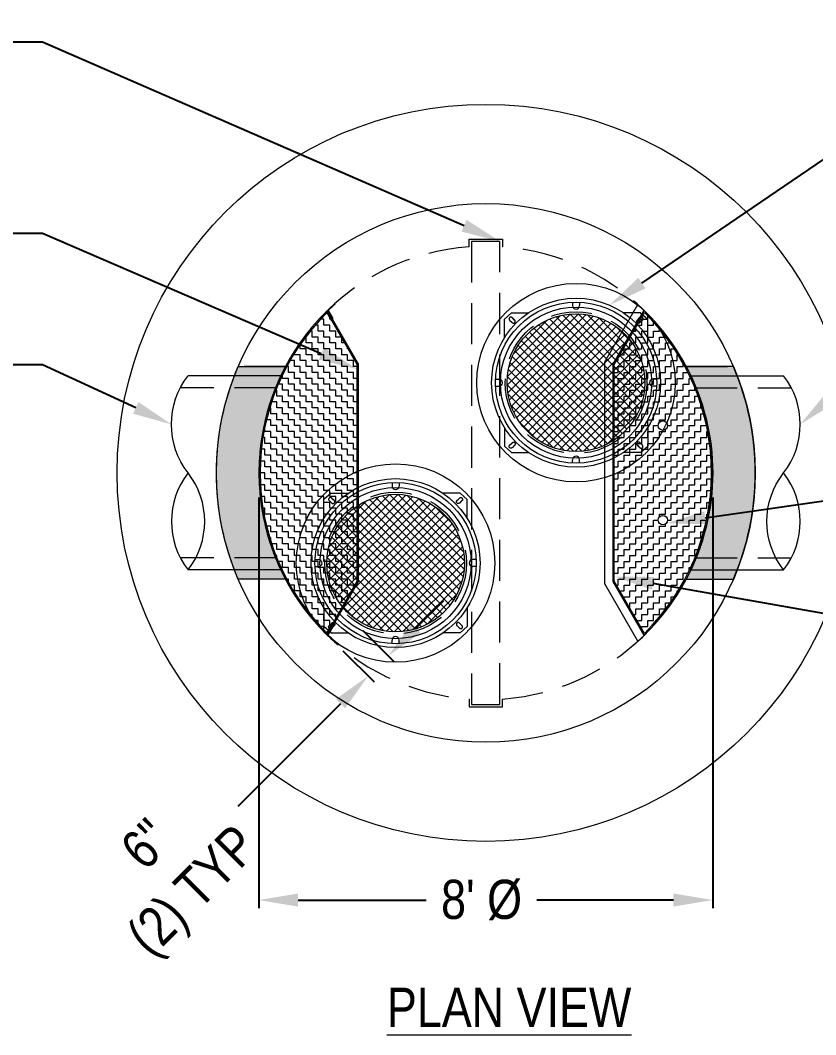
# Model space of a CAD drawing. Extents: x 0 to 216, y -5 to 280.
# Drawn here: x 82.7 to 131, y 173.4 to 235.1 of the extents above; entities that cross this region are included whole.
import ezdxf
from ezdxf import colors
from ezdxf.entities.mleader import LeaderData, LeaderLine
from ezdxf.math import Vec2, Vec3

# ---------------------------------------------------------------- set-up
doc = ezdxf.new("R2010")
doc.units = 0
doc.header["$LTSCALE"] = 10
doc.header["$MEASUREMENT"] = 0
doc.header["$PDMODE"] = 35
doc.linetypes.add('HIDDEN', pattern=[0.375, 0.25, -0.125])
doc.layers.get('Defpoints').update_dxf_attribs({"linetype": 'CONTINUOUS'})
for name, color, linetype, lineweight in [('CADdetails-1-ANNO', 41, 'CONTINUOUS', 5), ('CADdetails-2-HATCH', 8, 'CONTINUOUS', 5), ('CADdetails-3-FINE', 11, 'CONTINUOUS', 5), ('CADdetails-3-HIDDEN', 11, 'HIDDEN', 5), ('CADdetails-4-LIGHT', 3, 'CONTINUOUS', 13), ('CADdetails-5-MEDIUM', 4, 'CONTINUOUS', 18)]:
    doc.layers.add(name, color=color, linetype=linetype, lineweight=lineweight)
doc.styles.add('CADdetails-DIMENSIONS', font='ARIALN.TTF', dxfattribs={"height": 2.38})
doc.styles.add('CADdetails-NOTES', font='ARIALN.TTF', dxfattribs={"height": 2.38})
doc.dimstyles.new('CADdetails-DIM', dxfattribs={"dimtxt": 2.38, "dimasz": 2.38, "dimexe": 0.5, "dimexo": 1.5, "dimgap": 1, "dimtad": 1, "dimzin": 0, "dimdsep": 46, "dimtxsty": 'CADdetails-DIMENSIONS', "dimcen": 1, "dimclrd": 256, "dimclre": 256, "dimclrt": 256, "dimadec": 0, "dimazin": 0, "dimtfac": 1, "dimtofl": 0, "dimtmove": 0, "dimatfit": 3, "dimfxl": 1, "dimtolj": 1, "dimtzin": 0, "dimarcsym": 0})

# ---------------------------------------------------------------- blocks, each defined once
blk = doc.blocks.new('*D14')
at = {"layer": 'CADdetails-1-ANNO', "lineweight": -2, "transparency": 16777216}
for p, q in [((97.1465525571918, 206.0769951250645), (97.1465525571918, 181.1229946879737)), ((124.7021794506405, 206.0769951250644), (124.7021794506405, 181.1229946879737)), ((99.52655255719179, 181.6229946879737), (107.3087414907427, 181.6229946879737)), ((122.3221794506405, 181.6229946879737), (114.0249079300333, 181.6229946879737))]:
    blk.add_line(p, q, dxfattribs=at)
at = {"layer": 'CADdetails-1-ANNO', "transparency": 16777216}
for points in [[(99.52655255719179, 182.0196613546404), (99.52655255719179, 181.226328021307), (97.1465525571918, 181.6229946879737)], [(122.3221794506405, 182.0196613546404), (122.3221794506405, 181.226328021307), (124.7021794506405, 181.6229946879737)]]:
    blk.add_solid(points, dxfattribs=at)
at = {"layer": 'Defpoints', "color": 0, "transparency": 16777216}
for p in [(97.1465525571918, 207.5769951250645), (124.7021794506405, 207.5769951250644), (124.7021794506405, 181.6229946879737)]:
    blk.add_point(p, dxfattribs=at)
at = {"layer": 'CADdetails-1-ANNO', "transparency": 16777216, "insert": (110.666824710388, 181.6229946879737), "char_height": 2.38, "attachment_point": 5, "style": 'CADdetails-DIMENSIONS'}
blk.add_mtext("\\A1;8' %%C", dxfattribs=at)
blk = doc.blocks.new('*D15')
at = {"layer": 'CADdetails-1-ANNO', "lineweight": -2, "transparency": 16777216}
for p, q in [((106.6819569900016, 198.1360583184416), (108.3648711292255, 199.8189724576656)), ((103.4604391262033, 197.9917479037919), (105.3525962413709, 196.0995907886243)), ((102.2426408575943, 196.7739496351829), (104.1347979727618, 194.8817925200154)), ((102.0983304429446, 193.5524317713846), (95.85652121244544, 187.3106225408856))]:
    blk.add_line(p, q, dxfattribs=at)
at = {"layer": 'CADdetails-1-ANNO', "transparency": 16777216}
for points in [[(106.4014713001309, 198.4165440083123), (106.9624426798722, 197.8555726285709), (104.9990428507776, 196.4531441792176)], [(101.8178447530739, 193.8329174612553), (102.3788161328152, 193.271946081514), (103.7812445821686, 195.2353459106086)]]:
    blk.add_solid(points, dxfattribs=at)
at = {"layer": 'Defpoints', "color": 0, "transparency": 16777216}
for p in [(102.3997789544235, 199.0524080755717), (101.1819806858145, 197.8346098069628), (103.7812445821686, 195.2353459106086)]:
    blk.add_point(p, dxfattribs=at)
at = {"layer": 'CADdetails-1-ANNO', "transparency": 16777216, "insert": (91.92937748683647, 183.3834788152766), "char_height": 2.38, "attachment_point": 5, "rotation": 44.999999999999666, "style": 'CADdetails-DIMENSIONS'}
blk.add_mtext('\\A1;6"\\P(2) TYP', dxfattribs=at)

msp = doc.modelspace()

# ---------------------------------------------------------------- hatches: boundary and pattern name
at = {"layer": 'CADdetails-2-HATCH'}
h = msp.add_hatch(dxfattribs=at)
h.set_pattern_fill('ZIGZAG', color=256, scale=2.870377801400799, angle=90)
h.set_pattern_definition([(90, (97.14655255719234, 207.5769951250642), (-0.3587972251750999, 0.3587972251750998), [0.3587972251750998, -0.3587972251750998]), (180, (97.14655255719234, 207.9357923502394), (-0.3587972251750999, -0.3587972251750998), [0.3587972251750999, -0.3587972251750999])])
h.paths.add_polyline_path([(101.2653424204895, 197.8528406779147), (101.5269288544907, 198.3059216721756), (103.1205263563577, 200.994354067189), (103.1205263563577, 214.1596361829397), (101.5526824576951, 216.8752214737603, 0.001481579942217494), (101.5269288544907, 216.8480685779532), (101.2653424204896, 217.3011495722139, 0.4161832723099688)])
h = msp.add_hatch(dxfattribs=at)
h.set_pattern_fill('ANSI37', color=256, scale=2.870377801400799)
h.set_pattern_definition([(45, (206.8669574864429, -152.177400295635), (-0.2537079509922298, 0.2537079509922298), []), (135, (206.8669574864429, -152.177400295635), (-0.2537079509922298, -0.2537079509922298), [])])
edge = h.paths.add_edge_path()
edge.add_arc((116.4044577453482, 213.0570868664965), 4.179987673289914, 0, 360)
h = msp.add_hatch(dxfattribs=at)
h.set_pattern_fill('ZIGZAG', color=256, scale=2.870377801400799)
h.set_pattern_definition([(0, (124.70217945064, 207.5769951250642), (0.3587972251750999, 0.3587972251750998), [0.3587972251750999, -0.3587972251750999]), (90, (125.060976675815, 207.5769951250642), (-0.3587972251750999, 0.3587972251750998), [0.3587972251750998, -0.3587972251750998])])
h.paths.add_polyline_path([(120.5570332897116, 217.3272585706525), (118.7282056514745, 214.1596361829397), (118.7282056514745, 200.9943540671888), (120.5570332897116, 197.826731679476, 0.4177719646884402)])
h.paths.add_polyline_path([(121.9663506086798, 210.447372926465, -1), (121.3922750483997, 210.447372926465, -1)], flags=16)
h.paths.add_polyline_path([(121.9663506086798, 204.7066173236634, -1), (121.3922750483997, 204.7066173236634, -1)], flags=16)
h = msp.add_hatch(color=256, dxfattribs=at)
h.dxf.hatch_style = 1
edge = h.paths.add_edge_path()
edge.add_arc((110.924366003916, 207.5769951250644), 16.36115346798449, 156.7504374094133, 203.2495625905867, ccw=False)
edge.add_line((95.89183270463823, 214.0353451782162), (98.75399797481862, 214.0353451782162))
edge.add_arc((110.9243660039161, 207.5769951250644), 13.7778134467238, 152.0468131166189, 207.9531868833811)
edge.add_line((98.75399797481862, 201.1186450719126), (95.89183270463823, 201.1186450719126))
h = msp.add_hatch(color=256, dxfattribs=at)
h.dxf.hatch_style = 1
edge = h.paths.add_edge_path()
edge.add_arc((110.9243660039162, 207.5769951250644), 16.36115346798449, 336.7504374094133, 383.2495625905867)
edge.add_line((125.956899303194, 214.0353451782162), (123.0947340330136, 214.0353451782162))
edge.add_arc((110.9243660039161, 207.5769951250644), 13.77781344672379, -27.95318688338108, 27.95318688338108, ccw=False)
edge.add_line((123.0947340330136, 201.1186450719126), (125.956899303194, 201.1186450719126))
h = msp.add_hatch(dxfattribs=at)
h.set_pattern_fill('ANSI37', color=256, scale=2.870377801400799)
h.set_pattern_definition([(45, (195.9067740035784, -163.1375837784993), (-0.2537079509922298, 0.2537079509922298), []), (135, (195.9067740035784, -163.1375837784993), (-0.2537079509922298, -0.2537079509922298), [])])
edge = h.paths.add_edge_path()
edge.add_arc((105.4442742624839, 202.0969033836322), 4.179987673289914, 0, 360)

# ---------------------------------------------------------------- linework, layer by layer
for p, q in [((116.1891792113206, 217.949935250456), (116.1891792113206, 217.7393905949624)), ((116.6197358815308, 217.949935250456), (116.6197358815308, 217.7393905949624)), ((111.5116094401728, 213.2723652016016), (111.7221540956664, 213.2723652016016)), ((121.297306189377, 213.2723652016016), (121.0867615338834, 213.2723652016016)), ((111.5116094401728, 212.8418085313914), (111.7221540956664, 212.8418085313914)), ((121.297306189377, 212.8418085313914), (121.0867615338834, 212.8418085313914)), ((116.1891792113206, 208.1642385012519), (116.1891792113206, 208.3747831567455)), ((116.6197358815308, 208.1642385012519), (116.6197358815308, 208.3747831567455)), ((105.2289957284563, 206.9897517675917), (105.2289957284563, 206.779207112098)), ((105.6595523986665, 206.9897517675917), (105.6595523986665, 206.779207112098)), ((100.5514259573086, 202.3121817187373), (100.7619706128021, 202.3121817187373)), ((110.3371227065126, 202.3121817187373), (110.1265780510189, 202.3121817187373)), ((100.5514259573086, 201.8816250485271), (100.7619706128021, 201.8816250485271)), ((110.3371227065126, 201.8816250485271), (110.1265780510189, 201.8816250485271)), ((105.2289957284563, 197.2040550183876), (105.2289957284563, 197.4145996738812)), ((105.6595523986665, 197.2040550183876), (105.6595523986665, 197.4145996738812))]:
    msp.add_line(p, q, dxfattribs=at)
at = {"layer": 'CADdetails-2-HATCH', "flags": 128}
for points in [[(112.6726718013609, 216.8618066781387), (112.5218135399015, 217.0095332002953), (112.5043568023513, 217.0233922324038), (112.484327511507, 217.0333852288628), (112.4611838749483, 217.0392247391948), (112.4466280807743, 217.0402151052181), (112.4243870030977, 217.037888315693), (112.4059669780702, 217.0322254350687), (112.3886346777459, 217.0232231092422), (112.3698487219609, 217.0079393006085), (112.3539216993369, 216.9870994948931), (112.343862951199, 216.9641743976077), (112.3391668170375, 216.9327538414818), (112.3405035768496, 216.9158567153776), (112.3495553928166, 216.8866581100463), (112.3618263888965, 216.8667493245258), (112.3714426216476, 216.8559744826673), (112.5278887045126, 216.7027761393819), (112.5397330121845, 216.6927463872892), (112.5584146484124, 216.6818137420027), (112.5780081631629, 216.6750585182201), (112.5915948465217, 216.6727091202388), (112.6030741636392, 216.672094234459), (112.6164897667056, 216.6729349335837), (112.6310259510821, 216.6757931698551), (112.6448073443203, 216.6805289116938), (112.6571664966683, 216.6867010814379), (112.673476439288, 216.6983677972339), (112.6853381209487, 216.7104138715753), (112.6957462082237, 216.7251513130954), (112.7027471415089, 216.7393905795907), (112.7076819126181, 216.7549558628844), (112.709880930101, 216.7677132922406), (112.7105354273761, 216.7795554981953), (112.7095602873392, 216.7939994818313), (112.707543849659, 216.8047350118299), (112.7045857788176, 216.8148161730018), (112.6988866945801, 216.8282163871997), (112.6897658516028, 216.8430572654312), (112.6830375451867, 216.851345336024), (112.6034220333855, 216.9296188568303)], [(120.1362435504824, 216.8618066781387), (120.2871018119417, 217.0095332002953), (120.304558549492, 217.0233922324038), (120.3245878403363, 217.0333852288628), (120.3477314768948, 217.0392247391948), (120.3622872710684, 217.0402151052181), (120.3845283487457, 217.037888315693), (120.402948373773, 217.0322254350687), (120.4202806740973, 217.0232231092422), (120.4390666298824, 217.0079393006085), (120.4549936525058, 216.9870994948931), (120.4650524006443, 216.9641743976077), (120.4697485348057, 216.9327538414818), (120.4684117749937, 216.9158567153776), (120.4593599590265, 216.8866581100463), (120.4470889629463, 216.8667493245258), (120.4374727301956, 216.8559744826673), (120.2810266473306, 216.7027761393819), (120.2691823396587, 216.6927463872892), (120.2505007034309, 216.6818137420027), (120.2309071886804, 216.6750585182201), (120.2173205053214, 216.6727091202388), (120.2058411882039, 216.672094234459), (120.1924255851376, 216.6729349335837), (120.1778894007612, 216.6757931698551), (120.1641080075229, 216.6805289116938), (120.1517488551749, 216.6867010814379), (120.1354389125553, 216.6983677972339), (120.1235772308944, 216.7104138715753), (120.1131691436191, 216.7251513130954), (120.1061682103343, 216.7393905795907), (120.1012334392245, 216.7549558628844), (120.0990344217418, 216.7677132922406), (120.0983799244671, 216.7795554981953), (120.0993550645041, 216.7939994818313), (120.1013715021838, 216.8047350118299), (120.1043295730255, 216.8148161730018), (120.1100286572631, 216.8282163871997), (120.1191495002404, 216.8430572654312), (120.1258778066566, 216.851345336024), (120.2054933184578, 216.9296188568303)], [(112.6726718013609, 209.2523667958616), (112.5218135399015, 209.104640273705), (112.5043568023513, 209.0907812415965), (112.484327511507, 209.0807882451375), (112.4611838749483, 209.0749487348055), (112.4466280807743, 209.0739583687821), (112.4243870030977, 209.0762851583073), (112.4059669780702, 209.0819480389315), (112.3886346777459, 209.0909503647591), (112.3698487219609, 209.1062341733918), (112.3539216993369, 209.1270739791071), (112.343862951199, 209.1499990763926), (112.3391668170375, 209.1814196325195), (112.3405035768496, 209.1983167586237), (112.3495553928166, 209.2275153639551), (112.3618263888965, 209.2474241494754), (112.3714426216476, 209.2581989913329), (112.5278887045126, 209.4113973346184), (112.5397330121845, 209.421427086711), (112.5584146484124, 209.4323597319976), (112.5780081631629, 209.4391149557801), (112.5915948465217, 209.4414643537615), (112.6030741636392, 209.4420792395412), (112.6164897667056, 209.4412385404177), (112.6310259510821, 209.4383803041451), (112.6448073443203, 209.4336445623065), (112.6571664966683, 209.4274723925624), (112.673476439288, 209.4158056767663), (112.6853381209487, 209.403759602425), (112.6957462082237, 209.3890221609048), (112.7027471415089, 209.3747828944095), (112.7076819126181, 209.3592176111158), (112.709880930101, 209.3464601817597), (112.7105354273761, 209.3346179758049), (112.7095602873392, 209.3201739921689), (112.707543849659, 209.3094384621703), (112.7045857788176, 209.2993573009984), (112.6988866945801, 209.2859570868006), (112.6897658516028, 209.2711162085691), (112.6830375451867, 209.2628281379763), (112.6034220333855, 209.184554617171)], [(120.1362435504824, 209.2523667958616), (120.2871018119417, 209.104640273705), (120.304558549492, 209.0907812415965), (120.3245878403363, 209.0807882451375), (120.3477314768948, 209.0749487348055), (120.3622872710684, 209.0739583687821), (120.3845283487457, 209.0762851583073), (120.402948373773, 209.0819480389315), (120.4202806740973, 209.0909503647591), (120.4390666298824, 209.1062341733918), (120.4549936525058, 209.1270739791071), (120.4650524006443, 209.1499990763926), (120.4697485348057, 209.1814196325195), (120.4684117749937, 209.1983167586237), (120.4593599590265, 209.2275153639551), (120.4470889629463, 209.2474241494754), (120.4374727301956, 209.2581989913329), (120.2810266473306, 209.4113973346184), (120.2691823396587, 209.421427086711), (120.2505007034309, 209.4323597319976), (120.2309071886804, 209.4391149557801), (120.2173205053214, 209.4414643537615), (120.2058411882039, 209.4420792395412), (120.1924255851376, 209.4412385404177), (120.1778894007612, 209.4383803041451), (120.1641080075229, 209.4336445623065), (120.1517488551749, 209.4274723925624), (120.1354389125553, 209.4158056767663), (120.1235772308944, 209.403759602425), (120.1131691436191, 209.3890221609048), (120.1061682103343, 209.3747828944095), (120.1012334392245, 209.3592176111158), (120.0990344217418, 209.3464601817597), (120.0983799244671, 209.3346179758049), (120.0993550645041, 209.3201739921689), (120.1013715021838, 209.3094384621703), (120.1043295730255, 209.2993573009984), (120.1100286572631, 209.2859570868006), (120.1191495002404, 209.2711162085691), (120.1258778066566, 209.2628281379763), (120.2054933184578, 209.184554617171)], [(101.7124883184965, 205.9016231952744), (101.5616300570372, 206.0493497174309), (101.544173319487, 206.0632087495395), (101.5241440286426, 206.0732017459985), (101.5010003920841, 206.0790412563305), (101.48644459791, 206.0800316223538), (101.4642035202332, 206.0777048328287), (101.4457834952059, 206.0720419522044), (101.4284511948816, 206.0630396263778), (101.4096652390966, 206.0477558177441), (101.3937382164726, 206.0269160120287), (101.3836794683347, 206.0039909147434), (101.3789833341732, 205.9725703586175), (101.3803200939851, 205.9556732325132), (101.3893719099522, 205.9264746271819), (101.4016429060321, 205.9065658416615), (101.4112591387833, 205.895790999803), (101.5677052216483, 205.7425926565176), (101.5795495293202, 205.7325629044249), (101.598231165548, 205.7216302591384), (101.6178246802985, 205.7148750353558), (101.6314113636574, 205.7125256373745), (101.642890680775, 205.7119107515947), (101.6563062838413, 205.7127514507194), (101.6708424682177, 205.7156096869907), (101.684623861456, 205.7203454288295), (101.696983013804, 205.7265175985735), (101.7132929564237, 205.7381843143696), (101.7251546380844, 205.750230388711), (101.7355627253594, 205.764967830231), (101.7425636586446, 205.7792070967265), (101.7474984297538, 205.7947723800201), (101.7496974472367, 205.8075298093763), (101.7503519445118, 205.819372015331), (101.7493768044748, 205.833815998967), (101.7473603667946, 205.8445515289656), (101.7444022959533, 205.8546326901375), (101.7387032117158, 205.8680329043353), (101.7295823687383, 205.8828737825669), (101.7228540623224, 205.8911618531596), (101.6432385505212, 205.969435373966)], [(109.1760600676181, 205.9016231952744), (109.3269183290774, 206.0493497174309), (109.3443750666276, 206.0632087495395), (109.364404357472, 206.0732017459985), (109.3875479940305, 206.0790412563305), (109.4021037882041, 206.0800316223538), (109.4243448658814, 206.0777048328287), (109.4427648909087, 206.0720419522044), (109.4600971912329, 206.0630396263778), (109.478883147018, 206.0477558177441), (109.4948101696415, 206.0269160120287), (109.5048689177799, 206.0039909147434), (109.5095650519414, 205.9725703586175), (109.5082282921293, 205.9556732325132), (109.4991764761622, 205.9264746271819), (109.4869054800819, 205.9065658416615), (109.4772892473313, 205.895790999803), (109.3208431644663, 205.7425926565176), (109.3089988567943, 205.7325629044249), (109.2903172205666, 205.7216302591384), (109.2707237058161, 205.7148750353558), (109.257137022457, 205.7125256373745), (109.2456577053396, 205.7119107515947), (109.2322421022733, 205.7127514507194), (109.2177059178969, 205.7156096869907), (109.2039245246586, 205.7203454288295), (109.1915653723106, 205.7265175985735), (109.1752554296909, 205.7381843143696), (109.1633937480301, 205.750230388711), (109.1529856607547, 205.764967830231), (109.14598472747, 205.7792070967265), (109.1410499563601, 205.7947723800201), (109.1388509388775, 205.8075298093763), (109.1381964416028, 205.819372015331), (109.1391715816398, 205.833815998967), (109.1411880193195, 205.8445515289656), (109.1441460901612, 205.8546326901375), (109.1498451743988, 205.8680329043353), (109.1589660173761, 205.8828737825669), (109.1656943237922, 205.8911618531596), (109.2453098355934, 205.969435373966)], [(101.7124883184965, 198.2921833129973), (101.5616300570372, 198.1444567908407), (101.544173319487, 198.1305977587322), (101.5241440286426, 198.1206047622732), (101.5010003920841, 198.1147652519411), (101.48644459791, 198.1137748859178), (101.4642035202332, 198.1161016754429), (101.4457834952059, 198.1217645560672), (101.4284511948816, 198.1307668818948), (101.4096652390966, 198.1460506905274), (101.3937382164726, 198.1668904962428), (101.3836794683347, 198.1898155935283), (101.3789833341732, 198.2212361496551), (101.3803200939851, 198.2381332757594), (101.3893719099522, 198.2673318810907), (101.4016429060321, 198.2872406666111), (101.4112591387833, 198.2980155084686), (101.5677052216483, 198.451213851754), (101.5795495293202, 198.4612436038467), (101.598231165548, 198.4721762491332), (101.6178246802985, 198.4789314729158), (101.6314113636574, 198.4812808708972), (101.642890680775, 198.4818957566769), (101.6563062838413, 198.4810550575533), (101.6708424682177, 198.4781968212808), (101.684623861456, 198.4734610794421), (101.696983013804, 198.4672889096981), (101.7132929564237, 198.455622193902), (101.7251546380844, 198.4435761195606), (101.7355627253594, 198.4288386780405), (101.7425636586446, 198.4145994115452), (101.7474984297538, 198.3990341282515), (101.7496974472367, 198.3862766988954), (101.7503519445118, 198.3744344929406), (101.7493768044748, 198.3599905093046), (101.7473603667946, 198.349254979306), (101.7444022959533, 198.3391738181341), (101.7387032117158, 198.3257736039363), (101.7295823687383, 198.3109327257047), (101.7228540623224, 198.3026446551119), (101.6432385505212, 198.2243711343067)], [(109.1760600676181, 198.2921833129973), (109.3269183290774, 198.1444567908407), (109.3443750666276, 198.1305977587322), (109.364404357472, 198.1206047622732), (109.3875479940305, 198.1147652519411), (109.4021037882041, 198.1137748859178), (109.4243448658814, 198.1161016754429), (109.4427648909087, 198.1217645560672), (109.4600971912329, 198.1307668818948), (109.478883147018, 198.1460506905274), (109.4948101696415, 198.1668904962428), (109.5048689177799, 198.1898155935283), (109.5095650519414, 198.2212361496551), (109.5082282921293, 198.2381332757594), (109.4991764761622, 198.2673318810907), (109.4869054800819, 198.2872406666111), (109.4772892473313, 198.2980155084686), (109.3208431644663, 198.451213851754), (109.3089988567943, 198.4612436038467), (109.2903172205666, 198.4721762491332), (109.2707237058161, 198.4789314729158), (109.257137022457, 198.4812808708972), (109.2456577053396, 198.4818957566769), (109.2322421022733, 198.4810550575533), (109.2177059178969, 198.4781968212808), (109.2039245246586, 198.4734610794421), (109.1915653723106, 198.4672889096981), (109.1752554296909, 198.455622193902), (109.1633937480301, 198.4435761195606), (109.1529856607547, 198.4288386780405), (109.14598472747, 198.4145994115452), (109.1410499563601, 198.3990341282515), (109.1388509388775, 198.3862766988954), (109.1381964416028, 198.3744344929406), (109.1391715816398, 198.3599905093046), (109.1411880193195, 198.349254979306), (109.1441460901612, 198.3391738181341), (109.1498451743988, 198.3257736039363), (109.1589660173761, 198.3109327257047), (109.1656943237922, 198.3026446551119), (109.2453098355934, 198.2243711343067)]]:
    msp.add_lwpolyline(points, dxfattribs=at)
at = {"layer": 'CADdetails-2-HATCH'}
for centre, radius in [((116.4044577453482, 213.0570868664965), 4.897582123640115), ((116.4044577453482, 213.0570868664965), 4.179987673289914), ((105.4442742624839, 202.0969033836322), 4.897582123640115), ((105.4442742624839, 202.0969033836322), 4.179987673289914)]:
    msp.add_circle(centre, radius, dxfattribs=at)
for centre, start, end in [((116.4044575464257, 217.7393905949624), 180, 0), ((111.7221540956664, 213.0570868664965), 270, 90), ((121.0867615338834, 213.0570868664965), 90, 270), ((116.4044575464257, 208.3747831567455), 0, 180), ((105.4442740635614, 206.779207112098), 180, 0), ((100.7619706128021, 202.0969033836322), 270, 90), ((110.1265780510189, 202.0969033836322), 90, 270), ((105.4442740635614, 197.4145996738812), 0, 180)]:
    msp.add_arc(centre, 0.21527833510506, start, end, dxfattribs=at)
at = {"layer": 'CADdetails-3-FINE'}
for points in [[(101.3075390908323, 217.4433411303751, -0.01069365549986548), (101.7382193466132, 217.8455321661062), (101.7565485955202, 217.8137849757349, 0.01004961979384847), (101.352575593462, 217.4370950646602), (101.6307808108865, 216.9552294931503, 0.00147406160208303), (101.6046828811058, 216.9286729884676)], [(101.3075390908323, 217.4433411303751, -0.01069365549986548), (101.7382193466132, 217.8455321661062), (101.7565485955202, 217.8137849757349, 0.01004961979384847), (101.352575593462, 217.4370950646602), (101.6307808108865, 216.9552294931503, 0.00147406160208303), (101.6046828811058, 216.9286729884676)], [(101.2467880042518, 217.3332867638426), (101.5269288544907, 216.8480685779532, -0.001481579942216225), (101.5526824576951, 216.8752214737602), (101.2546195005329, 217.3914816594192, 0.01082775993214948), (100.8387607153959, 216.9636190834903), (100.8575281855093, 216.9311128717241, -0.0101834409637086)], [(101.2467880042518, 217.3332867638426), (101.5269288544907, 216.8480685779532, -0.001481579942216225), (101.5526824576951, 216.8752214737602), (101.2546195005329, 217.3914816594192, 0.01082775993214948), (100.8387607153959, 216.9636190834903), (100.8575281855093, 216.9311128717241, -0.0101834409637086)], [(101.2467880042518, 197.8207034862862), (101.5269288544907, 198.3059216721756, 0.001481579942216225), (101.5526824576951, 198.2787687763685), (101.2546195005329, 197.7625085907095, -0.01082775993214948), (100.8387607153959, 198.1903711666384), (100.8575281855093, 198.2228773784046, 0.0101834409637086)], [(101.2467880042518, 197.8207034862862), (101.5269288544907, 198.3059216721756, 0.001481579942216225), (101.5526824576951, 198.2787687763685), (101.2546195005329, 197.7625085907095, -0.01082775993214948), (100.8387607153959, 198.1903711666384), (100.8575281855093, 198.2228773784046, 0.0101834409637086)], [(101.3075390908323, 197.7106491197536, 0.01069365549986548), (101.7382193466132, 197.3084580840226), (101.7565485955202, 197.3402052743939, -0.01004961979384847), (101.352575593462, 197.7168951854685), (101.6307808108865, 198.1987607569784, -0.00147406160208303), (101.6046828811058, 198.225317261661)], [(101.3075390908323, 197.7106491197536, 0.01069365549986548), (101.7382193466132, 197.3084580840226), (101.7565485955202, 197.3402052743939, -0.01004961979384847), (101.352575593462, 197.7168951854685), (101.6307808108865, 198.1987607569784, -0.00147406160208303), (101.6046828811058, 198.225317261661)]]:
    msp.add_lwpolyline(points, format="xyb", close=True, dxfattribs=at)
at = {"layer": 'CADdetails-3-HIDDEN'}
for p, q in [((98.75399797481862, 214.0353451782162), (95.89183270463823, 214.0353451782162)), ((123.0947340330136, 214.0353451782162), (125.956899303194, 214.0353451782162)), ((98.15199109903118, 212.7436751675858), (92.37179750876021, 212.7436751675858)), ((123.696740908801, 212.7436751675858), (129.4769344990718, 212.7436751675858)), ((98.15199109903118, 202.410315082543), (92.37179750876035, 202.4103150825429)), ((123.696740908801, 202.410315082543), (129.4769344990718, 202.4103150825429)), ((98.75399797481862, 201.1186450719126), (95.89183270463823, 201.1186450719126)), ((123.0947340330136, 201.1186450719126), (125.956899303194, 201.1186450719126))]:
    msp.add_line(p, q, dxfattribs=at)
for points in [[(109.9197337734257, 221.3181325399287), (109.9197337734257, 221.7853652419984), (111.9289982344063, 221.7853652419984), (111.9289982344063, 221.3181325399287)], [(109.9197337734257, 193.8358577102), (109.9197337734257, 193.3686250081304), (111.9289982344063, 193.3686250081304), (111.9289982344063, 193.8358577102)]]:
    msp.add_lwpolyline(points, dxfattribs=at)
msp.add_lwpolyline([(111.7854793443364, 193.5121438982005), (111.7854793443364, 221.6418463519283), (110.0632526634958, 221.6418463519283), (110.0632526634958, 193.5121438982005)], close=True, dxfattribs=at)
for centre in [(116.4044577453482, 213.0570868664965), (105.4442742624839, 202.0969033836322)]:
    msp.add_circle(centre, 4.305566555240366, dxfattribs=at)
for start, end in [(94.18152827311589, 265.8184717268841), (274.1815282731159, 85.81847172688414)]:
    msp.add_arc((110.924366003916, 207.5769951250644), 13.77781344672384, start, end, dxfattribs=at)
at = {"layer": 'CADdetails-4-LIGHT'}
for p, q in [((112.4854303928146, 217.2975048739454), (112.0524381188808, 216.9160127954924)), ((118.7282056514745, 214.1596361829397), (120.5570332897116, 217.3272585706526)), ((120.3234849590281, 217.2975048739454), (120.7564772329625, 216.9160127954924)), ((118.7282056514745, 200.994354067189), (118.7282056514745, 214.1596361829397)), ((98.47308694593463, 213.475621506943), (92.84098585509108, 213.475621506943)), ((123.3756450618977, 213.475621506943), (129.0077461527411, 213.475621506943)), ((112.4854303928146, 208.8166686000558), (112.0524381188808, 209.1981606785079)), ((120.3234849590281, 208.8166686000558), (120.7564772329625, 209.1981606785079)), ((101.5252469099503, 206.3373213910811), (101.0922546360164, 205.955829312628)), ((109.3633014761638, 206.3373213910811), (109.7962937500982, 205.955829312628)), ((98.47308694593463, 201.6783687431857), (92.84098585509108, 201.6783687431857)), ((123.3756450618977, 201.6783687431857), (129.0077461527411, 201.6783687431857)), ((120.5570332897116, 197.8267316794762), (118.7282056514745, 200.994354067189)), ((101.5252469099503, 197.8564851171915), (101.0922546360164, 198.2379771956436)), ((109.3633014761638, 197.8564851171915), (109.7962937500982, 198.2379771956436))]:
    msp.add_line(p, q, dxfattribs=at)
for points in [[(120.1650525891921, 197.3575110478019), (118.1541300911944, 200.8405309844175), (118.1541300911944, 214.3134592657113), (120.1650525891921, 217.7964792023269)], [(120.5411929169999, 197.7106491197536), (118.6564462064395, 200.9751261818425), (118.6564462064395, 214.1788640682862), (120.5411929169999, 217.4433411303751)]]:
    msp.add_lwpolyline(points, dxfattribs=at)
for points in [[(103.1922858013927, 200.9751261818425), (103.1922858013927, 214.1788640682862), (101.3075390908323, 217.4433411303751, 0.4217353143099091), (101.3075390908323, 197.7106491197536)], [(103.1922858013927, 200.9751261818425), (103.1922858013927, 214.1788640682862), (101.3075390908323, 217.4433411303751, 0.4217353143099091), (101.3075390908323, 197.7106491197536)], [(101.2916987181206, 217.3272585706526, 0.4177719646884402), (101.2916987181205, 197.8267316794761), (103.1205263563577, 200.994354067189), (103.1205263563577, 214.1596361829397)], [(101.2916987181206, 217.3272585706526, 0.4177719646884402), (101.2916987181205, 197.8267316794761), (103.1205263563577, 200.994354067189), (103.1205263563577, 214.1596361829397)]]:
    msp.add_lwpolyline(points, format="xyb", close=True, dxfattribs=at)
at = {"layer": 'CADdetails-4-LIGHT', "flags": 128}
for points in [[(112.4854303928146, 217.2975048739454), (113.5158652942206, 217.2975048739454)], [(120.3234849590281, 217.2975048739454), (119.2930500576228, 217.2975048739454)], [(112.0524381188808, 215.7746293215586), (112.0524381188808, 216.9160127954924)], [(120.7564772329625, 215.7746293215586), (120.7564772329625, 216.9160127954924)], [(112.0524381188808, 210.3395441524426), (112.0524381188808, 209.1981606785079)], [(120.7564772329625, 210.3395441524426), (120.7564772329625, 209.1981606785079)], [(112.4854303928146, 208.8166686000558), (113.5158652942206, 208.8166686000558)], [(120.3234849590281, 208.8166686000558), (119.2930500576228, 208.8166686000558)], [(101.0922546360164, 204.8144458386943), (101.0922546360164, 205.955829312628)], [(101.5252469099503, 206.3373213910811), (102.5556818113561, 206.3373213910811)], [(109.3633014761638, 206.3373213910811), (108.3328665747583, 206.3373213910811)], [(109.7962937500982, 204.8144458386943), (109.7962937500982, 205.955829312628)], [(101.0922546360164, 199.3793606695783), (101.0922546360164, 198.2379771956436)], [(109.7962937500982, 199.3793606695783), (109.7962937500982, 198.2379771956436)], [(101.5252469099503, 197.8564851171915), (102.5556818113561, 197.8564851171915)], [(109.3633014761638, 197.8564851171915), (108.3328665747583, 197.8564851171915)]]:
    msp.add_lwpolyline(points, dxfattribs=at)
at = {"layer": 'CADdetails-4-LIGHT'}
for points in [[(92.84098585509108, 201.6783687431857, 0.3428571428571338), (92.84098585509108, 207.5769951250644, -0.3428571428571341), (92.84098585509108, 213.475621506943)], [(129.0077461527411, 201.6783687431857, -0.3428571428571338), (129.0077461527411, 207.5769951250644, 0.3428571428571341), (129.0077461527411, 213.475621506943)]]:
    msp.add_lwpolyline(points, format="xyb", dxfattribs=at)
for centre, radius in [((116.4044576759216, 213.0570867370006), 5.13080032000393), ((121.6793128285396, 210.4473729264652), 0.28703778014008), ((105.4442741930573, 202.0969032541363), 5.13080032000393), ((121.6793128285396, 204.7066173236636), 0.28703778014008)]:
    msp.add_circle(centre, radius, dxfattribs=at)
for centre, radius, start, end in [((110.924366003916, 207.5769951250644), 13.77781344672383, 312.1205933375543, 47.87940666244561), ((110.924366003916, 207.5769951250644), 13.70605400168881, 314.6523910099315, 45.34760899006619), ((96.63647104485949, 204.6276819341251), 4.806678283804782, 142.1507111678972, 217.8492888321028), ((125.2122609629726, 204.6276819341251), 4.806678283804782, 322.1507111678972, 37.84928883210277)]:
    msp.add_arc(centre, radius, start, end, dxfattribs=at)
at = {"layer": 'CADdetails-5-MEDIUM'}
for points in [[(95.89183270463823, 201.1186450719126, -0.2057212999871879), (95.89183270463823, 214.0353451782162), (98.75399797481862, 214.0353451782162, 0.2488941299863239), (98.75399797481862, 201.1186450719126)], [(125.956899303194, 201.1186450719126, 0.2057212999871879), (125.956899303194, 214.0353451782162), (123.0947340330136, 214.0353451782162, -0.2488941299863239), (123.0947340330136, 201.1186450719126)]]:
    msp.add_lwpolyline(points, format="xyb", close=True, dxfattribs=at)
for centre, radius in [((110.924366003916, 207.5769951250644), 22.38894685092624), ((110.924366003916, 207.5769951250644), 16.36115346798456), ((116.4044577453482, 213.0570868664965), 6.02779338294168), ((116.4044577453482, 213.0570868664965), 4.592604482241279), ((105.4442742624839, 202.0969033836322), 6.02779338294168), ((105.4442742624839, 202.0969033836322), 4.592604482241279)]:
    msp.add_circle(centre, radius, dxfattribs=at)

# ---------------------------------------------------------------- texts
at = {"layer": 'CADdetails-1-ANNO', "insert": (112.3406508852717, 176.2997200917473), "char_height": 2.38, "attachment_point": 2, "style": 'CADdetails-NOTES'}
msp.add_mtext_dynamic_manual_height_columns('{\\LPLAN VIEW}', width=45.54414699758559, gutter_width=11.9, heights=[0], dxfattribs=at)

# ---------------------------------------------------------------- dimensions: what is measured, and where the dimension line sits
at = {"layer": 'CADdetails-1-ANNO'}
for base, p1, p2, angle, text, picture, middle, dimtype in [((124.7021794506405, 181.6229946879737), (97.1465525571918, 207.5769951250645), (124.7021794506405, 207.5769951250644), 180, "8' %%C", '*D14', (110.666824710388, 181.6229946879737), 160), ((103.7812445821686, 195.2353459106086), (102.3997789544235, 199.0524080755717), (101.1819806858145, 197.8346098069628), 224.99999999999767, '6"\\P(2) TYP', '*D15', (91.92937748683647, 183.3834788152766), 161)]:
    dim = msp.add_linear_dim(base=base, p1=p1, p2=p2, angle=angle, text=text, dimstyle='CADdetails-DIM', override={"dimtad": 0}, dxfattribs=at)
    dim.commit()
    dim.dimension.update_dxf_attribs({"geometry": picture, "text_midpoint": middle, "dimtype": dimtype})

# ---------------------------------------------------------------- leaders
ml = msp.add_multileader_mtext('Standard', dxfattribs=at)
ml.set_content('FLOATABLES/OIL\\PCONCRETE SKIMMER', color=256, style='CADdetails-DIMENSIONS')
ml.set_leader_properties()
ml.build(insert=Vec2(0, 0))
ml.multileader.update_dxf_attribs({"dogleg_length": 2, "arrow_head_size": 2.38})
ctx = ml.context
ctx.base_point, ctx.char_height, ctx.arrow_head_size, ctx.landing_gap_size, ctx.plane_origin = Vec3(50.38810940880217, 233.7358238415399), 2.38, 2.38, 1.5, Vec3(122.5996103285965, 227.1048511883211)
ctx.text_align_type = 2
notes = []
notes.append((ctx, [(1, (1, 1, 0), (83.99681336514595, 233.7358238415399), (-1, 0), 2, [(0, [(111.7854793443364, 221.6418463519283)], 0, [])])]))
ctx.mtext.insert, ctx.mtext.alignment, ctx.mtext.flow_direction = Vec3(80.49681336514595, 234.9461171566832), 3, 5
ml = msp.add_multileader_mtext('Standard', dxfattribs=at)
ml.set_content("GRAY IRON FRAME\\P& COVER\\PLETTERED 'BIO CLEAN'", color=256, style='CADdetails-DIMENSIONS')
ml.set_leader_properties()
ml.build(insert=Vec2(0, 0))
ml.multileader.update_dxf_attribs({"dogleg_length": 2, "arrow_head_size": 2.38})
ctx = ml.context
ctx.base_point, ctx.char_height, ctx.arrow_head_size, ctx.landing_gap_size, ctx.plane_origin = Vec3(141.0846409385185, 231.826787266242), 2.38, 2.38, 1.5, Vec3(91.70657312663361, 237.5100123239175)
notes.append((ctx, [(0, (1, 1, 0), (139.0846409385185, 231.826787266242), (1, 0), 2, [(0, [(118.4375297601926, 217.7678966274452)], 0, [])])]))
ctx.mtext.insert, ctx.mtext.width, ctx.mtext.flow_direction = Vec3(142.5846409385185, 233.0370805813853), 35.81277180348852, 5
ml = msp.add_multileader_mtext('Standard', dxfattribs=at)
ml.set_content('FLOW SPLITTER', color=256, style='CADdetails-DIMENSIONS')
ml.set_leader_properties()
ml.build(insert=Vec2(0, 0))
ml.multileader.update_dxf_attribs({"dogleg_length": 2, "arrow_head_size": 2.38})
ctx = ml.context
ctx.base_point, ctx.char_height, ctx.arrow_head_size, ctx.landing_gap_size, ctx.plane_origin = Vec3(57.59954187810639, 222.1150171290431), 2.38, 2.38, 1.5, Vec3(110.0907464987378, 216.1278749040881)
ctx.text_align_type = 2
notes.append((ctx, [(1, (1, 1, 0), (83.99681336514595, 222.1150171290431), (-1, 0), 2, [(0, [(103.1205263563577, 213.8725984027997)], 0, [])])]))
ctx.mtext.insert, ctx.mtext.alignment, ctx.mtext.flow_direction = Vec3(80.49681336514595, 223.3253104441863), 3, 5
ml = msp.add_multileader_mtext('Standard', dxfattribs=at)
ml.set_content('OUTFLOW\\PPIPE (36 HDPE)', color=256, style='CADdetails-DIMENSIONS')
ml.set_leader_properties()
ml.build(insert=Vec2(0, 0))
ml.multileader.update_dxf_attribs({"dogleg_length": 2, "arrow_head_size": 2.38})
ctx = ml.context
ctx.base_point, ctx.char_height, ctx.arrow_head_size, ctx.landing_gap_size, ctx.plane_origin = Vec3(141.0846409385185, 218.4342499119696), 2.38, 2.38, 1.5, Vec3(132.4169348728615, 212.9385213475963)
notes.append((ctx, [(0, (1, 1, 0), (139.0846409385185, 218.4342499119696), (1, 0), 2, [(0, [(130.0189392467774, 210.5263083160037)], 0, [])])]))
ctx.mtext.insert, ctx.mtext.flow_direction = Vec3(142.5846409385185, 219.9741066650392), 5
ml = msp.add_multileader_mtext('Standard', dxfattribs=at)
ml.set_content('INFLOW\\PPIPE (36 HDPE)', color=256, style='CADdetails-DIMENSIONS')
ml.set_leader_properties()
ml.build(insert=Vec2(0, 0))
ml.multileader.update_dxf_attribs({"dogleg_length": 2, "arrow_head_size": 2.38})
ctx = ml.context
ctx.base_point, ctx.char_height, ctx.arrow_head_size, ctx.landing_gap_size, ctx.plane_origin = Vec3(59.22300708956615, 214.1372083893807), 2.38, 2.38, 1.5, Vec3(89.4317971349707, 212.9385213475963)
ctx.text_align_type = 2
notes.append((ctx, [(0, (1, 1, 0), (83.99681336514595, 214.1372083893807), (-1, 0), 2, [(0, [(91.82979276105475, 210.5263083160037)], 0, [])])]))
ctx.mtext.insert, ctx.mtext.alignment, ctx.mtext.flow_direction = Vec3(80.49681336514595, 215.6770651424503), 3, 5
ml = msp.add_multileader_mtext('Standard', dxfattribs=at)
ml.set_content('SUMP OUTLET', color=256, style='CADdetails-DIMENSIONS')
ml.set_leader_properties()
ml.build(insert=Vec2(0, 0))
ml.multileader.update_dxf_attribs({"dogleg_length": 2, "arrow_head_size": 2.38})
ctx = ml.context
ctx.base_point, ctx.char_height, ctx.arrow_head_size, ctx.landing_gap_size, ctx.plane_origin = Vec3(141.0846409385185, 206.9538158790827), 2.38, 2.38, 1.5, Vec3(113.2739037854593, 200.6048231368109)
notes.append((ctx, [(1, (1, 1, 0), (139.0846409385185, 206.9538158790827), (1, 0), 2, [(0, [(121.8928922944946, 204.5148505409557)], 0, [])])]))
ctx.mtext.insert, ctx.mtext.flow_direction = Vec3(142.5846409385185, 208.164109194226), 5
ml = msp.add_multileader_mtext('Standard', dxfattribs=at)
ml.set_content('OUTLET WEIR', color=256, style='CADdetails-DIMENSIONS')
ml.set_leader_properties()
ml.build(insert=Vec2(0, 0))
ml.multileader.update_dxf_attribs({"dogleg_length": 2, "arrow_head_size": 2.38})
ctx = ml.context
ctx.base_point, ctx.char_height, ctx.arrow_head_size, ctx.landing_gap_size, ctx.plane_origin = Vec3(141.0846409385185, 197.707189104039), 2.38, 2.38, 1.5, Vec3(111.7579855090945, 199.0261153460406)
notes.append((ctx, [(1, (1, 1, 0), (139.0846409385185, 197.707189104039), (1, 0), 2, [(0, [(118.7282056514745, 201.2813918473291)], 0, [])])]))
ctx.mtext.insert, ctx.mtext.flow_direction = Vec3(142.5846409385185, 198.9174824191822), 5
for ctx, leaders in notes:
    for number, flags, end, landing, length, lines in leaders:
        leader = LeaderData()
        leader.index, (leader.has_last_leader_line, leader.has_dogleg_vector, leader.attachment_direction) = number, flags
        leader.last_leader_point, leader.dogleg_vector, leader.dogleg_length = Vec3(end), Vec3(landing), length
        for number, points, colour, breaks in lines:
            line = LeaderLine()
            line.index, line.vertices, line.color, line.breaks = number, Vec3.list(points), colors.encode_raw_color(colour), breaks
            leader.lines.append(line)
        ctx.leaders.append(leader)

doc.saveas('drawing.dxf')
